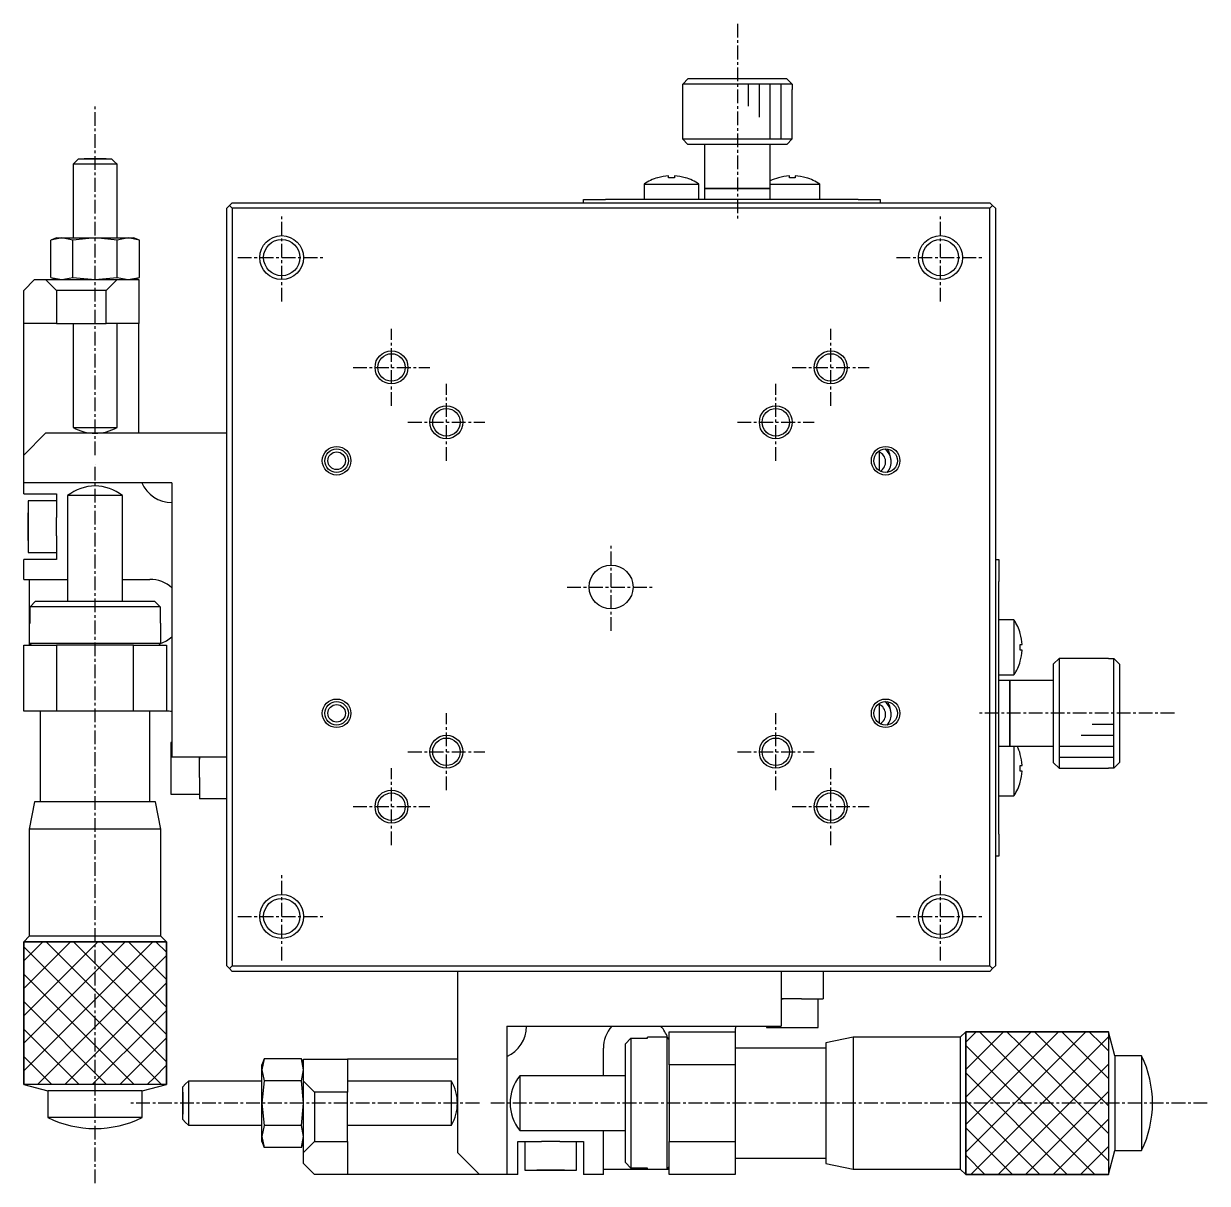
# Model space of a CAD drawing. Extents: x 10 to 411, y 10 to 253.
# Drawn here: x 95.3 to 203.2, y 93.3 to 198.9 of the extents above; entities that cross this region are included whole.
import ezdxf

# ---------------------------------------------------------------- set-up
doc = ezdxf.new("R2010")
doc.units = 0
doc.linetypes.add('CENTER', pattern=[2, 1.25, -0.25, 0.25, -0.25])
doc.layers.get('0').update_dxf_attribs({"linetype": 'CONTINUOUS'})
doc.layers.add('CENTER', color=1, linetype='CENTER')

msp = doc.modelspace()

# ---------------------------------------------------------------- linework, layer by layer
at = {"color": 7, "linetype": 'CONTINUOUS'}
for p, q in [((155.37, 193.4), (155.87, 193.9)), ((165.33, 193.4), (155.37, 193.4)), ((155.37, 192.9), (155.37, 193.4)), ((155.87, 193.9), (164.83, 193.9)), ((155.87, 193.9), (164.83, 193.9)), ((164.83, 193.9), (165.33, 193.4)), ((165.33, 193.4), (165.33, 192.9)), ((155.35, 192.9), (155.37, 192.9)), ((155.35, 192.9), (155.37, 192.9)), ((155.35, 192.9), (155.35, 188.4)), ((165.33, 192.9), (165.35, 192.9)), ((165.33, 192.9), (165.35, 192.9)), ((165.35, 188.4), (165.35, 192.9)), ((155.35, 188.4), (165.35, 188.4)), ((155.35, 188.4), (155.85, 187.9)), ((164.85, 187.9), (155.85, 187.9)), ((157.35, 187.9), (157.35, 183.9)), ((163.35, 183.9), (163.35, 187.9)), ((164.85, 187.9), (165.35, 188.4)), ((100.35, 186.6), (100.1, 186.35)), ((100.35, 186.6), (103.35, 186.6)), ((100.35, 186.6), (103.35, 186.6)), ((101.85, 186.6), (100.85, 186.6)), ((100.85, 186.6), (101.85, 186.6)), ((101.85, 186.6), (102.85, 186.6)), ((102.85, 186.6), (101.85, 186.6)), ((103.6, 186.35), (103.35, 186.6)), ((100.1, 186.35), (99.85, 186.1)), ((103.85, 186.1), (99.85, 186.1)), ((99.85, 186.1), (99.85, 179.4)), ((103.85, 186.1), (103.6, 186.35)), ((103.85, 179.4), (103.85, 186.1)), ((153.09, 184.86), (153.09, 184.87)), ((153.09, 184.86), (153.09, 184.87)), ((154.09, 184.86), (154.09, 185.03)), ((154.61, 184.86), (154.09, 184.86)), ((154.61, 185.03), (154.61, 184.86)), ((155.61, 184.87), (155.61, 184.86)), ((155.61, 184.87), (155.61, 184.86)), ((164.09, 184.86), (164.09, 184.87)), ((164.09, 184.86), (164.09, 184.87)), ((165.09, 184.86), (165.09, 185.03)), ((165.61, 184.86), (165.09, 184.86)), ((165.61, 185.03), (165.61, 184.86)), ((166.61, 184.87), (166.61, 184.86)), ((166.61, 184.87), (166.61, 184.86)), ((151.85, 184.29), (156.85, 184.29)), ((151.85, 184.29), (151.85, 182.9)), ((156.85, 182.9), (156.85, 184.29)), ((157.35, 183.9), (163.35, 183.9)), ((163.35, 183.9), (157.35, 183.9)), ((157.35, 183.9), (157.35, 182.9)), ((163.35, 184.29), (167.85, 184.29)), ((163.35, 182.9), (163.35, 183.9)), ((167.85, 182.9), (167.85, 184.29)), ((114.1, 182.35), (113.85, 182.1)), ((114.35, 182.6), (114.1, 182.35)), ((114.35, 182.1), (114.1, 182.35)), ((114.35, 182.6), (183.35, 182.6)), ((146.35, 182.6), (146.35, 182.9)), ((146.35, 182.9), (148.35, 182.9)), ((153.27, 182.9), (148.35, 182.9)), ((155.42, 182.9), (153.27, 182.9)), ((158.77, 182.9), (155.42, 182.9)), ((160.92, 182.9), (158.77, 182.9)), ((164.27, 182.9), (160.92, 182.9)), ((166.42, 182.9), (164.27, 182.9)), ((171.35, 182.9), (166.42, 182.9)), ((171.35, 182.9), (173.35, 182.9)), ((173.35, 182.9), (173.35, 182.6)), ((183.6, 182.35), (183.35, 182.6)), ((183.6, 182.35), (183.35, 182.1)), ((183.85, 182.1), (183.6, 182.35)), ((113.85, 113.1), (113.85, 182.1)), ((114.35, 182.1), (114.35, 113.1)), ((183.35, 182.1), (114.35, 182.1)), ((183.35, 113.1), (183.35, 182.1)), ((183.85, 182.1), (183.85, 113.1)), ((98.82, 179.4), (97.81, 179.2)), ((98.35, 179.4), (97.81, 179.2)), ((97.81, 175.8), (97.81, 179.2)), ((98.35, 179.4), (98.82, 179.4)), ((99.83, 179.2), (98.82, 179.4)), ((98.82, 179.4), (101.85, 179.4)), ((101.85, 179.4), (99.83, 179.2)), ((99.83, 175.8), (99.83, 179.2)), ((103.87, 179.2), (101.85, 179.4)), ((101.85, 179.4), (104.88, 179.4)), ((104.88, 179.4), (103.87, 179.2)), ((103.87, 175.8), (103.87, 179.2)), ((104.88, 179.4), (105.35, 179.4)), ((105.89, 179.2), (104.88, 179.4)), ((105.89, 179.2), (105.35, 179.4)), ((105.89, 175.8), (105.89, 179.2)), ((97.81, 175.8), (98.82, 175.6)), ((97.81, 175.8), (98.35, 175.6)), ((98.82, 175.6), (99.83, 175.8)), ((99.83, 175.8), (101.85, 175.6)), ((101.85, 175.6), (103.87, 175.8)), ((103.87, 175.8), (104.88, 175.6)), ((104.88, 175.6), (105.89, 175.8)), ((105.35, 175.6), (105.89, 175.8)), ((95.35, 174.6), (96.35, 175.6)), ((96.35, 175.6), (97.35, 175.6)), ((97.35, 175.6), (98.35, 174.6)), ((97.35, 175.6), (99.85, 175.6)), ((99.85, 175.6), (103.85, 175.6)), ((102.85, 174.6), (103.85, 175.6)), ((103.85, 175.6), (105.85, 175.6)), ((105.85, 175.6), (105.85, 171.6)), ((95.35, 171.6), (95.35, 174.6)), ((98.35, 174.6), (98.35, 171.6)), ((102.85, 174.6), (98.35, 174.6)), ((102.85, 171.6), (102.85, 174.6)), ((98.35, 171.6), (95.35, 171.6)), ((95.35, 159.6), (95.35, 171.6)), ((98.35, 171.6), (102.85, 171.6)), ((99.85, 171.6), (99.85, 162.14)), ((105.85, 171.6), (102.85, 171.6)), ((103.85, 162.14), (103.85, 171.6)), ((105.85, 161.6), (105.85, 171.6)), ((99.85, 162.14), (103.85, 162.14)), ((99.85, 162.14), (103.85, 162.14)), ((97.35, 161.6), (95.35, 159.6)), ((113.85, 161.6), (97.35, 161.6)), ((95.35, 157.1), (95.35, 159.6)), ((173.25, 159.92), (173.25, 159.99)), ((173.25, 159.99), (173.25, 158.21)), ((173.25, 159.92), (173.25, 158.21)), ((108.85, 157.1), (95.35, 157.1)), ((95.35, 156.1), (95.35, 157.1)), ((108.85, 157.1), (108.85, 132.1)), ((95.35, 156.1), (98.35, 156.1)), ((95.75, 155.45), (95.75, 153.1)), ((95.75, 155.45), (95.75, 150.75)), ((98.35, 155.45), (95.75, 155.45)), ((98.35, 156.1), (98.35, 153.93)), ((104.35, 155.92), (99.35, 155.92)), ((99.35, 155.92), (99.35, 146.3)), ((104.35, 146.3), (104.35, 155.92)), ((95.75, 153.74), (95.75, 154.37)), ((95.75, 154.37), (95.75, 153.74)), ((95.75, 152.46), (95.75, 153.74)), ((95.75, 153.74), (95.75, 152.46)), ((95.75, 153.1), (95.75, 150.75)), ((98.35, 153.1), (98.35, 153.93)), ((98.35, 152.27), (98.35, 153.1)), ((95.75, 151.83), (95.75, 152.46)), ((95.75, 152.46), (95.75, 151.83)), ((98.35, 152.27), (98.35, 150.1)), ((95.35, 148.3), (95.35, 150.1)), ((98.35, 150.1), (95.35, 150.1)), ((95.75, 150.75), (98.35, 150.75)), ((183.85, 150.1), (184.15, 150.1)), ((184.15, 150.1), (184.15, 148.1)), ((95.35, 148.3), (99.35, 148.3)), ((95.85, 148.3), (95.85, 144.3)), ((104.35, 148.3), (106.85, 148.3)), ((184.15, 143.18), (184.15, 148.1)), ((95.93, 145.8), (96.44, 146.3)), ((107.77, 145.8), (95.93, 145.8)), ((95.93, 144.3), (95.93, 145.8)), ((96.44, 146.3), (107.26, 146.3)), ((96.44, 146.3), (97.21, 146.3)), ((106.49, 146.3), (107.26, 146.3)), ((107.26, 146.3), (107.77, 145.8)), ((107.77, 145.8), (107.77, 144.3)), ((185.54, 144.6), (184.15, 144.6)), ((185.54, 144.6), (185.54, 139.6)), ((95.85, 144.3), (95.93, 144.3)), ((95.85, 144.3), (95.93, 144.3)), ((95.85, 144.3), (95.85, 142.5)), ((107.77, 144.3), (107.85, 144.3)), ((107.77, 144.3), (107.85, 144.3)), ((107.85, 142.5), (107.85, 144.3)), ((95.35, 136.3), (95.35, 142.3)), ((95.35, 142.3), (98.35, 142.3)), ((95.85, 142.5), (107.85, 142.5)), ((95.85, 142.5), (95.85, 142.3)), ((95.85, 142.5), (96.05, 142.3)), ((98.35, 142.3), (98.35, 136.3)), ((105.35, 142.3), (98.35, 142.3)), ((105.35, 136.3), (105.35, 142.3)), ((105.35, 142.3), (108.35, 142.3)), ((107.65, 142.3), (107.85, 142.5)), ((108.35, 142.3), (108.35, 136.3)), ((184.15, 141.03), (184.15, 143.18)), ((186.11, 143.36), (186.12, 143.36)), ((186.11, 143.36), (186.12, 143.36)), ((186.11, 142.36), (186.28, 142.36)), ((186.11, 141.84), (186.11, 142.36)), ((186.28, 141.84), (186.11, 141.84)), ((184.15, 137.68), (184.15, 141.03)), ((186.12, 140.84), (186.11, 140.84)), ((186.12, 140.84), (186.11, 140.84)), ((189.65, 141.1), (189.15, 140.6)), ((189.15, 131.6), (189.15, 140.6)), ((189.65, 141.1), (189.65, 131.1)), ((194.15, 141.1), (189.65, 141.1)), ((194.15, 141.1), (194.15, 141.08)), ((194.15, 141.1), (194.15, 141.08)), ((194.15, 141.08), (194.65, 141.08)), ((194.65, 131.12), (194.65, 141.08)), ((194.65, 141.08), (195.15, 140.58)), ((195.15, 140.58), (195.15, 131.62)), ((195.15, 140.58), (195.15, 131.62)), ((184.15, 139.6), (185.54, 139.6)), ((185.15, 139.1), (184.15, 139.1)), ((185.15, 139.1), (185.15, 133.1)), ((185.15, 133.1), (185.15, 139.1)), ((189.15, 139.1), (185.15, 139.1)), ((173.25, 136.92), (173.25, 136.99)), ((173.25, 136.99), (173.25, 135.21)), ((173.25, 136.92), (173.25, 135.21)), ((184.15, 135.53), (184.15, 137.68)), ((98.35, 136.3), (95.35, 136.3)), ((96.85, 136.3), (96.85, 128.05)), ((105.35, 136.3), (98.35, 136.3)), ((108.35, 136.3), (105.35, 136.3)), ((106.85, 128.05), (106.85, 136.3)), ((184.15, 132.18), (184.15, 135.53)), ((108.75, 133.45), (108.75, 131.1)), ((108.85, 133.45), (108.75, 133.45)), ((184.15, 133.1), (185.15, 133.1)), ((185.15, 133.1), (189.15, 133.1)), ((185.54, 133.1), (185.54, 128.6)), ((113.85, 132.1), (108.85, 132.1)), ((111.35, 131.93), (111.35, 132.1)), ((111.35, 132.1), (111.35, 131.93)), ((111.35, 131.1), (111.35, 131.93)), ((184.15, 130.03), (184.15, 132.18)), ((186.11, 132.36), (186.12, 132.36)), ((186.11, 132.36), (186.12, 132.36)), ((189.15, 131.6), (189.65, 131.1)), ((195.15, 131.62), (194.65, 131.12)), ((108.75, 131.1), (108.75, 128.75)), ((111.35, 130.27), (111.35, 131.1)), ((186.11, 131.36), (186.28, 131.36)), ((186.11, 130.84), (186.11, 131.36)), ((186.28, 130.84), (186.11, 130.84)), ((189.65, 131.1), (194.15, 131.1)), ((194.15, 131.12), (194.15, 131.1)), ((194.65, 131.12), (194.15, 131.12)), ((194.15, 131.12), (194.15, 131.1)), ((111.35, 130.27), (111.35, 128.3)), ((184.15, 125.1), (184.15, 130.03)), ((186.12, 129.84), (186.11, 129.84)), ((186.12, 129.84), (186.11, 129.84)), ((108.75, 128.75), (111.35, 128.75)), ((113.85, 128.3), (111.35, 128.3)), ((184.15, 128.6), (185.54, 128.6)), ((96.35, 128.05), (95.85, 125.55)), ((107.35, 128.05), (96.35, 128.05)), ((107.85, 125.55), (107.35, 128.05)), ((107.85, 125.55), (95.85, 125.55)), ((95.85, 125.55), (95.85, 115.8)), ((107.85, 115.8), (107.85, 125.55)), ((184.15, 125.1), (184.15, 123.1)), ((184.15, 123.1), (183.85, 123.1)), ((95.85, 115.8), (95.35, 115.3)), ((107.85, 115.8), (95.85, 115.8)), ((108.35, 115.3), (107.85, 115.8)), ((95.35, 102.3), (95.35, 115.3)), ((95.35, 115.3), (108.35, 115.3)), ((108.35, 115.3), (108.35, 102.3)), ((113.85, 113.1), (114.1, 112.85)), ((114.35, 113.1), (114.1, 112.85)), ((114.1, 112.85), (114.35, 112.6)), ((114.35, 113.1), (183.35, 113.1)), ((183.35, 112.6), (114.35, 112.6)), ((134.85, 112.6), (134.85, 96.1)), ((164.35, 112.6), (164.35, 107.6)), ((168.15, 112.6), (168.15, 110.1)), ((183.6, 112.85), (183.35, 113.1)), ((183.35, 112.6), (183.6, 112.85)), ((183.6, 112.85), (183.85, 113.1)), ((164.52, 110.1), (164.35, 110.1)), ((164.35, 110.1), (164.52, 110.1)), ((165.35, 110.1), (164.52, 110.1)), ((166.18, 110.1), (165.35, 110.1)), ((166.18, 110.1), (168.15, 110.1)), ((167.7, 107.5), (167.7, 110.1)), ((139.35, 107.6), (164.35, 107.6)), ((139.35, 107.6), (139.35, 94.1)), ((154.15, 104.1), (154.15, 107.1)), ((154.15, 107.1), (160.15, 107.1)), ((160.15, 107.1), (160.15, 104.1)), ((163, 107.6), (163, 107.5)), ((163, 107.5), (165.35, 107.5)), ((165.35, 107.5), (167.7, 107.5)), ((181.15, 107.1), (180.65, 106.6)), ((181.15, 107.1), (194.15, 107.1)), ((181.15, 94.1), (181.15, 107.1)), ((194.74, 104.9), (194.15, 107.1)), ((194.15, 107.1), (194.15, 94.1)), ((150.15, 106.01), (150.65, 106.52)), ((150.15, 95.19), (150.15, 106.01)), ((150.15, 105.24), (150.15, 106.01)), ((150.65, 106.52), (150.65, 94.68)), ((150.65, 106.52), (152.15, 106.52)), ((152.15, 106.52), (152.15, 106.6)), ((152.15, 106.52), (152.15, 106.6)), ((153.95, 106.6), (152.15, 106.6)), ((153.95, 94.6), (153.95, 106.6)), ((154.15, 106.4), (153.95, 106.6)), ((170.9, 106.6), (168.4, 106.1)), ((168.4, 106.1), (168.4, 95.1)), ((170.9, 106.6), (170.9, 94.6)), ((180.65, 106.6), (170.9, 106.6)), ((180.65, 106.6), (180.65, 94.6)), ((117.25, 104.64), (117.05, 103.63)), ((117.25, 104.64), (117.05, 104.1)), ((120.65, 104.64), (117.25, 104.64)), ((120.85, 103.63), (120.65, 104.64)), ((120.85, 104.1), (120.65, 104.64)), ((120.85, 102.6), (120.85, 104.6)), ((120.85, 104.6), (124.85, 104.6)), ((124.85, 104.6), (124.85, 101.6)), ((134.85, 104.6), (124.85, 104.6)), ((148.15, 103.1), (148.15, 105.6)), ((168.4, 105.6), (160.15, 105.6)), ((194.74, 104.9), (194.74, 96.3)), ((197.15, 104.9), (194.74, 104.9)), ((197.15, 104.9), (197.15, 96.3)), ((117.05, 103.63), (117.05, 104.1)), ((117.05, 100.6), (117.05, 103.63)), ((117.05, 103.63), (117.25, 102.62)), ((120.65, 102.62), (120.85, 103.63)), ((160.15, 104.1), (154.15, 104.1)), ((154.15, 104.1), (154.15, 97.1)), ((160.15, 104.1), (160.15, 97.1)), ((110.35, 102.6), (110.1, 102.35)), ((110.35, 102.6), (110.35, 98.6)), ((117.05, 102.6), (110.35, 102.6)), ((117.25, 102.62), (117.05, 100.6)), ((120.65, 102.62), (117.25, 102.62)), ((120.85, 100.6), (120.65, 102.62)), ((121.85, 101.6), (120.85, 102.6)), ((120.85, 98.6), (120.85, 102.6)), ((134.31, 102.6), (124.85, 102.6)), ((134.31, 98.6), (134.31, 102.6)), ((134.31, 98.6), (134.31, 102.6)), ((140.53, 103.1), (140.53, 98.1)), ((150.15, 103.1), (140.53, 103.1)), ((95.35, 102.3), (97.55, 101.71)), ((108.35, 102.3), (95.35, 102.3)), ((106.15, 101.71), (97.55, 101.71)), ((97.55, 101.71), (97.55, 99.3)), ((106.15, 101.71), (108.35, 102.3)), ((106.15, 99.3), (106.15, 101.71)), ((110.1, 102.35), (109.85, 102.1)), ((109.85, 99.1), (109.85, 102.1)), ((109.85, 99.1), (109.85, 102.1)), ((109.85, 100.6), (109.85, 101.6)), ((109.85, 101.6), (109.85, 100.6)), ((124.85, 101.6), (121.85, 101.6)), ((121.85, 101.6), (121.85, 97.1)), ((124.85, 97.1), (124.85, 101.6)), ((109.85, 100.6), (109.85, 99.6)), ((109.85, 99.6), (109.85, 100.6)), ((117.05, 97.57), (117.05, 100.6)), ((117.05, 100.6), (117.25, 98.58)), ((120.65, 98.58), (120.85, 100.6)), ((106.15, 99.3), (97.55, 99.3)), ((109.85, 99.1), (110.1, 98.85)), ((110.1, 98.85), (110.35, 98.6)), ((110.35, 98.6), (117.05, 98.6)), ((117.25, 98.58), (117.05, 97.57)), ((120.65, 98.58), (117.25, 98.58)), ((120.85, 97.57), (120.65, 98.58)), ((120.85, 96.1), (120.85, 98.6)), ((124.85, 98.6), (134.31, 98.6)), ((140.53, 98.1), (150.15, 98.1)), ((148.15, 94.1), (148.15, 98.1)), ((117.05, 97.57), (117.25, 96.56)), ((117.05, 97.1), (117.05, 97.57)), ((117.05, 97.1), (117.25, 96.56)), ((120.65, 96.56), (120.85, 97.57)), ((120.65, 96.56), (120.85, 97.1)), ((120.85, 96.1), (121.85, 97.1)), ((121.85, 97.1), (124.85, 97.1)), ((124.85, 97.1), (124.85, 94.1)), ((140.35, 97.1), (142.52, 97.1)), ((140.35, 94.1), (140.35, 97.1)), ((141, 97.1), (141, 94.5)), ((143.35, 97.1), (142.52, 97.1)), ((144.18, 97.1), (143.35, 97.1)), ((144.18, 97.1), (146.35, 97.1)), ((145.7, 94.5), (145.7, 97.1)), ((146.35, 97.1), (146.35, 94.1)), ((154.15, 97.1), (160.15, 97.1)), ((154.15, 94.1), (154.15, 97.1)), ((160.15, 97.1), (160.15, 94.1)), ((120.65, 96.56), (117.25, 96.56)), ((120.85, 95.1), (120.85, 96.1)), ((134.85, 96.1), (136.85, 94.1)), ((150.15, 95.19), (150.15, 95.96)), ((194.15, 94.1), (194.74, 96.3)), ((194.74, 96.3), (197.15, 96.3)), ((121.85, 94.1), (120.85, 95.1)), ((150.65, 94.68), (150.15, 95.19)), ((160.15, 95.6), (168.4, 95.6)), ((168.4, 95.1), (170.9, 94.6)), ((124.85, 94.1), (121.85, 94.1)), ((136.85, 94.1), (124.85, 94.1)), ((139.35, 94.1), (136.85, 94.1)), ((140.35, 94.1), (139.35, 94.1)), ((141, 94.5), (143.35, 94.5)), ((141, 94.5), (145.7, 94.5)), ((142.71, 94.5), (142.08, 94.5)), ((142.08, 94.5), (142.71, 94.5)), ((143.99, 94.5), (142.71, 94.5)), ((142.71, 94.5), (143.99, 94.5)), ((143.35, 94.5), (145.7, 94.5)), ((144.62, 94.5), (143.99, 94.5)), ((143.99, 94.5), (144.62, 94.5)), ((148.15, 94.1), (146.35, 94.1)), ((148.15, 94.6), (152.15, 94.6)), ((152.15, 94.68), (150.65, 94.68)), ((152.15, 94.6), (152.15, 94.68)), ((152.15, 94.6), (152.15, 94.68)), ((152.15, 94.6), (153.95, 94.6)), ((153.95, 94.6), (154.15, 94.8)), ((153.95, 94.6), (154.15, 94.6)), ((160.15, 94.1), (154.15, 94.1)), ((170.9, 94.6), (180.65, 94.6)), ((180.65, 94.6), (181.15, 94.1)), ((194.15, 94.1), (181.15, 94.1))]:
    msp.add_line(p, q, dxfattribs=at)
at = {"color": 3, "linetype": 'CONTINUOUS'}
for p, q in [((161.35, 191.4), (161.35, 193.4)), ((162.35, 190.4), (162.35, 193.4)), ((163.35, 188.4), (163.35, 193.4)), ((164.35, 188.4), (164.35, 193.4)), ((192.65, 135.1), (194.65, 135.1)), ((191.65, 134.1), (194.65, 134.1)), ((189.65, 133.1), (194.65, 133.1)), ((189.65, 132.1), (194.65, 132.1)), ((108.35, 115.3), (95.35, 115.3)), ((95.35, 115.3), (95.35, 102.3)), ((97.1, 115.3), (95.35, 113.55)), ((99.6, 115.3), (95.35, 111.05)), ((102.1, 115.3), (95.35, 108.55)), ((104.6, 115.3), (95.35, 106.05)), ((107.1, 115.3), (95.35, 103.55)), ((95.35, 114.85), (107.25, 102.95)), ((97.4, 115.3), (107.25, 105.45)), ((99.9, 115.3), (107.25, 107.95)), ((102.4, 115.3), (107.25, 110.45)), ((104.9, 115.3), (107.25, 112.95)), ((107.4, 115.3), (108.35, 114.35)), ((108.35, 102.3), (108.35, 115.3)), ((108.35, 114.05), (107.25, 112.95)), ((95.35, 112.35), (105.4, 102.3)), ((107.25, 112.95), (96.6, 102.3)), ((107.25, 112.95), (108.35, 111.85)), ((108.35, 111.55), (107.25, 110.45)), ((107.25, 110.45), (99.1, 102.3)), ((107.25, 110.45), (108.35, 109.35)), ((95.35, 109.85), (102.9, 102.3)), ((108.35, 109.05), (107.25, 107.95)), ((107.25, 107.95), (101.6, 102.3)), ((107.25, 107.95), (108.35, 106.85)), ((95.35, 107.35), (100.4, 102.3)), ((181.15, 107.1), (181.15, 94.1)), ((194.15, 107.1), (181.15, 107.1)), ((181.15, 106.15), (182.1, 107.1)), ((182.4, 107.1), (183.5, 106)), ((183.5, 106), (184.6, 107.1)), ((184.9, 107.1), (186, 106)), ((186, 106), (187.1, 107.1)), ((187.4, 107.1), (188.5, 106)), ((188.5, 106), (189.6, 107.1)), ((189.9, 107.1), (191, 106)), ((191, 106), (192.1, 107.1)), ((192.4, 107.1), (193.5, 106)), ((194.15, 107.1), (194.15, 94.1)), ((108.35, 106.55), (107.25, 105.45)), ((181.15, 103.65), (183.5, 106)), ((181.15, 101.15), (186, 106)), ((181.15, 98.65), (188.5, 106)), ((181.15, 96.15), (191, 106)), ((181.15, 105.85), (192.9, 94.1)), ((181.6, 94.1), (193.5, 106)), ((183.5, 106), (194.15, 95.35)), ((186, 106), (194.15, 97.85)), ((188.5, 106), (194.15, 100.35)), ((191, 106), (194.15, 102.85)), ((193.5, 106), (194.15, 106.65)), ((193.5, 106), (194.15, 105.35)), ((95.35, 104.85), (97.9, 102.3)), ((107.25, 105.45), (104.1, 102.3)), ((107.25, 105.45), (108.35, 104.35)), ((108.35, 104.05), (107.25, 102.95)), ((184.1, 94.1), (194.15, 104.15)), ((107.25, 102.95), (106.6, 102.3)), ((107.25, 102.95), (107.9, 102.3)), ((181.15, 103.35), (190.4, 94.1)), ((95.35, 102.35), (95.4, 102.3)), ((108.35, 102.3), (95.35, 102.3)), ((186.6, 94.1), (194.15, 101.65)), ((181.15, 100.85), (187.9, 94.1)), ((181.15, 98.35), (185.4, 94.1)), ((189.1, 94.1), (194.15, 99.15)), ((191.6, 94.1), (194.15, 96.65)), ((181.15, 95.85), (182.9, 94.1)), ((181.15, 94.1), (194.15, 94.1)), ((194.1, 94.1), (194.15, 94.15))]:
    msp.add_line(p, q, dxfattribs=at)
for centre, radius in [((118.85, 177.6), 2), ((178.85, 177.6), 2), ((128.85, 167.6), 1.5), ((168.85, 167.6), 1.5), ((133.85, 162.6), 1.5), ((163.85, 162.6), 1.5), ((123.85, 159.1), 1.3), ((173.85, 159.1), 1.3), ((123.85, 136.1), 1.3), ((173.85, 136.1), 1.3), ((133.85, 132.6), 1.5), ((163.85, 132.6), 1.5), ((128.85, 127.6), 1.5), ((168.85, 127.6), 1.5), ((118.85, 117.6), 2), ((178.85, 117.6), 2)]:
    msp.add_circle(centre, radius, dxfattribs=at)
at = {"color": 7, "linetype": 'CONTINUOUS'}
for centre, radius in [((118.85, 177.6), 1.65), ((178.85, 177.6), 1.65), ((128.85, 167.6), 1.25), ((168.85, 167.6), 1.25), ((133.85, 162.6), 1.25), ((163.85, 162.6), 1.25), ((123.85, 159.1), 1.07), ((123.85, 159.1), 0.8), ((173.85, 159.1), 1.07), ((148.85, 147.6), 2), ((123.85, 136.1), 1.07), ((173.85, 136.1), 1.07), ((123.85, 136.1), 0.8), ((133.85, 132.6), 1.25), ((163.85, 132.6), 1.25), ((128.85, 127.6), 1.25), ((168.85, 127.6), 1.25), ((118.85, 117.6), 1.65), ((178.85, 117.6), 1.65)]:
    msp.add_circle(centre, radius, dxfattribs=at)
for centre, radius, start, end in [((154.35, 180.55), 4.5, 106.2858, 123.749), ((154.35, 180.55), 4.49, 93.3178, 106.2694), ((154.35, 180.55), 4.49, 73.7306, 86.6822), ((154.35, 180.55), 4.5, 56.251, 73.7142), ((165.35, 180.55), 4.5, 106.2858, 116.3878), ((165.35, 180.55), 4.49, 93.3178, 106.2694), ((165.35, 180.55), 4.49, 73.7306, 86.6822), ((165.35, 180.55), 4.5, 56.251, 73.7142), ((101.85, 165.6), 4, 240, 270), ((101.85, 165.6), 4, 270, 300), ((172.85, 159), 1, 300.8655, 66.4218), ((172.85, 159), 1.5, 319.9755, 51.4457), ((172.39, 159.11), 1.95, 3.1783, 32.6742), ((172.39, 159.11), 1.95, 326.547, 329.8271), ((101.85, 152.8), 4, 51.3178, 128.6822), ((108.85, 158.3), 3, 203.5782, 270), ((106.85, 145.3), 3, 48.1897, 90), ((181.8, 142.1), 4.5, 16.2858, 33.749), ((106.85, 145.3), 3, 288.5944, 311.8103), ((181.8, 142.1), 4.49, 3.3178, 16.2694), ((181.8, 142.1), 4.49, 343.7306, 356.6822), ((181.8, 142.1), 4.5, 326.251, 343.7142), ((172.85, 136), 1, 300.8655, 66.4218), ((172.85, 136), 1.5, 319.9755, 51.4457), ((172.39, 136.11), 1.95, 3.1783, 32.6742), ((108.35, 133.3), 3, 80.4059, 90), ((172.39, 136.11), 1.95, 326.547, 329.8271), ((181.8, 131.1), 4.5, 16.2858, 26.3878), ((181.8, 131.1), 4.49, 3.3178, 16.2694), ((181.8, 131.1), 4.49, 343.7306, 356.6822), ((181.8, 131.1), 4.5, 326.251, 343.7142), ((138.15, 107.6), 3, 293.5782, 0), ((151.15, 105.6), 3, 138.1897, 180), ((151.15, 105.6), 3, 18.5944, 41.8103), ((163.15, 107.1), 3, 170.4059, 180), ((188.41, 100.6), 9.75, 333.8162, 26.1838), ((130.85, 100.6), 4, 0, 30), ((143.65, 100.6), 4, 141.3178, 218.6822), ((130.85, 100.6), 4, 330, 0), ((101.85, 108.04), 9.75, 243.8162, 296.1838)]:
    msp.add_arc(centre, radius, start, end, dxfattribs=at)
at = {"layer": 'CENTER', "color": 1, "linetype": 'CENTER'}
for p, q in [((160.35, 198.9), (160.35, 180.9)), ((101.85, 159.6), (101.85, 191.6)), ((118.85, 173.6), (118.85, 181.6)), ((178.85, 173.6), (178.85, 181.6)), ((114.85, 177.6), (122.85, 177.6)), ((174.85, 177.6), (182.85, 177.6)), ((128.85, 164.1), (128.85, 171.1)), ((168.85, 164.1), (168.85, 171.1)), ((125.35, 167.6), (132.35, 167.6)), ((165.35, 167.6), (172.35, 167.6)), ((133.85, 159.1), (133.85, 166.1)), ((163.85, 159.1), (163.85, 166.1)), ((130.35, 162.6), (137.35, 162.6)), ((160.35, 162.6), (167.35, 162.6)), ((101.85, 93.3), (101.85, 158.8)), ((148.85, 143.6), (148.85, 151.6)), ((144.85, 147.6), (152.85, 147.6)), ((133.85, 129.1), (133.85, 136.1)), ((163.85, 129.1), (163.85, 136.1)), ((200.15, 136.1), (182.15, 136.1)), ((130.35, 132.6), (137.35, 132.6)), ((160.35, 132.6), (167.35, 132.6)), ((128.85, 124.1), (128.85, 131.1)), ((168.85, 124.1), (168.85, 131.1)), ((125.35, 127.6), (132.35, 127.6)), ((165.35, 127.6), (172.35, 127.6)), ((118.85, 113.6), (118.85, 121.6)), ((178.85, 113.6), (178.85, 121.6)), ((114.85, 117.6), (122.85, 117.6)), ((174.85, 117.6), (182.85, 117.6)), ((136.85, 100.6), (104.85, 100.6)), ((203.15, 100.6), (137.65, 100.6))]:
    msp.add_line(p, q, dxfattribs=at)

doc.saveas('drawing.dxf')
